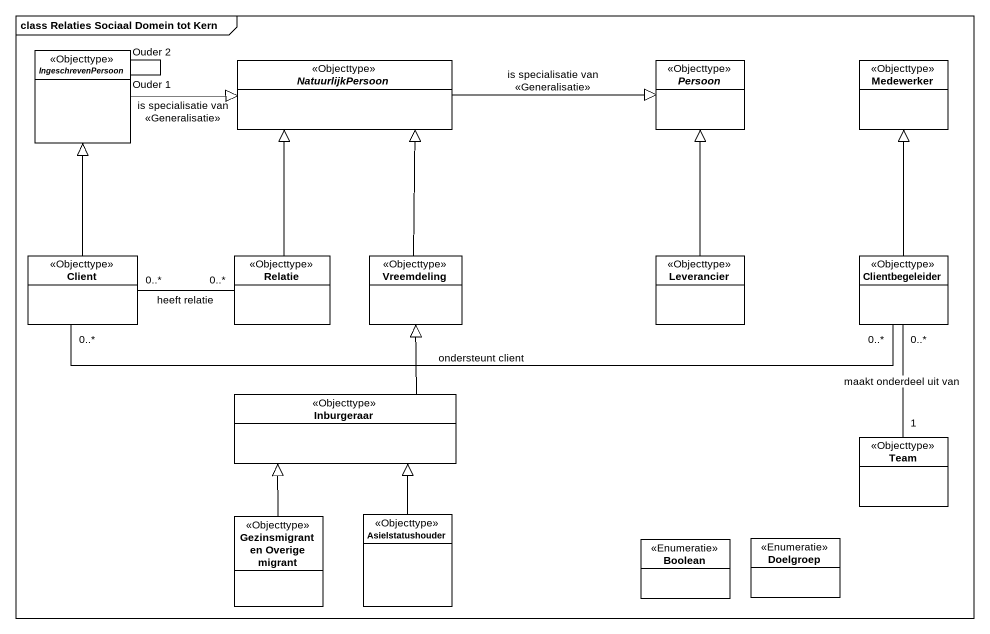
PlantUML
@startuml
mainframe class Relaties Sociaal Domein tot Kern
hide circle
hide empty members
abstract class IngeschrevenPersoon <<Objecttype>>
abstract class NatuurlijkPersoon <<Objecttype>>
abstract class Persoon <<Objecttype>>
class Medewerker <<Objecttype>>
class Client <<Objecttype>>
class Relatie <<Objecttype>>
class Vreemdeling <<Objecttype>>
class Leverancier <<Objecttype>>
class Clientbegeleider <<Objecttype>>
class Inburgeraar <<Objecttype>>
class Team <<Objecttype>>
class "Gezinsmigrant en Overige migrant" as Gezinsmigrant_en_Overige <<Objecttype>>
class Asielstatushouder <<Objecttype>>
enum Boolean <<Enumeratie>>
enum Doelgroep <<Enumeratie>>
IngeschrevenPersoon -- IngeschrevenPersoon : Ouder 1
IngeschrevenPersoon -- IngeschrevenPersoon : Ouder 2
IngeschrevenPersoon -right-|> NatuurlijkPersoon : is specialisatie van\n<<Generalisatie>>
NatuurlijkPersoon -right-|> Persoon : is specialisatie van\n<<Generalisatie>>
Client -up-|> IngeschrevenPersoon
Client "0..*" -right- "0..*" Relatie : heeft relatie
Relatie -up-|> NatuurlijkPersoon
Vreemdeling -up-|> NatuurlijkPersoon
Leverancier -up-|> Persoon
Clientbegeleider -up-|> Medewerker
Clientbegeleider "0..*" -left- "0..*" Client : ondersteunt client
Clientbegeleider "0..*" -- "1" Team : maakt onderdeel uit van
Inburgeraar -up-|> Vreemdeling
Gezinsmigrant_en_Overige -up-|> Inburgeraar
Asielstatushouder -up-|> Inburgeraar
@enduml
